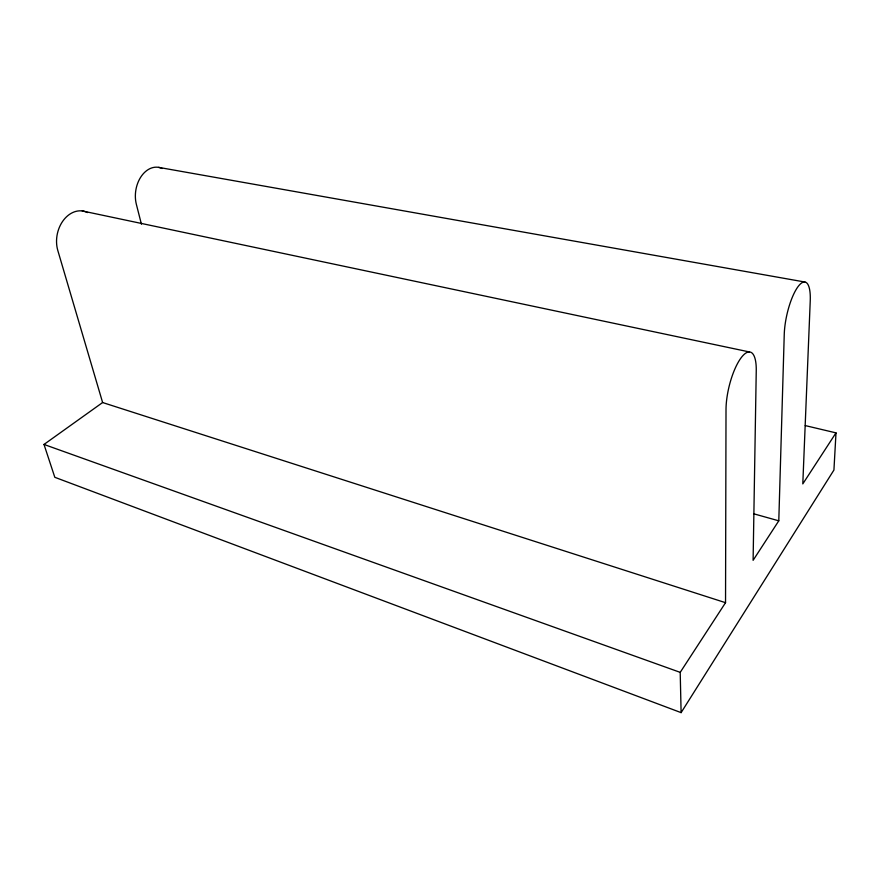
<?xml version="1.0" encoding="UTF-8"?>
<svg xmlns="http://www.w3.org/2000/svg" width="880" height="880" viewBox="0 0 880 880"><rect width="100%" height="100%" fill="white"/><g stroke="black" fill="none" stroke-linecap="round" stroke-linejoin="round"><path stroke-width="1.32" d="M725.538 602.69L102.619 402.534L44 444.444L54.813 477.301L681.109 712.635L680.207 672.364L725.538 602.69L726.011 409.772A38.764 12.474 -76.5 0 1 741.444 357.368A38.764 12.474 -76.5 0 1 756.25 370.689L753.104 560.318L778.789 520.817L784.245 334.51A36.08 10.681 -77.4 0 1 798.347 286.231A36.08 10.681 -77.4 0 1 810.238 300.916L802.802 483.901L836 432.872L805.266 425.59M836 432.872L833.932 470.03L681.109 712.635M158.631 167.365L804.936 282.029M82.269 210.947L749.287 351.923M753.643 513.777L778.789 520.817M44 444.444L680.207 672.364M102.619 402.534L57.816 250.514A27.786 21.076 -78.5 0 1 63.723 219.879A27.786 21.076 -78.5 0 1 87.538 212.564M141.427 224.213L136.356 204.314A26.4 18.821 -81.4 0 1 141.592 175.879A26.4 18.821 -81.4 0 1 162.173 168.498"/></g></svg>
